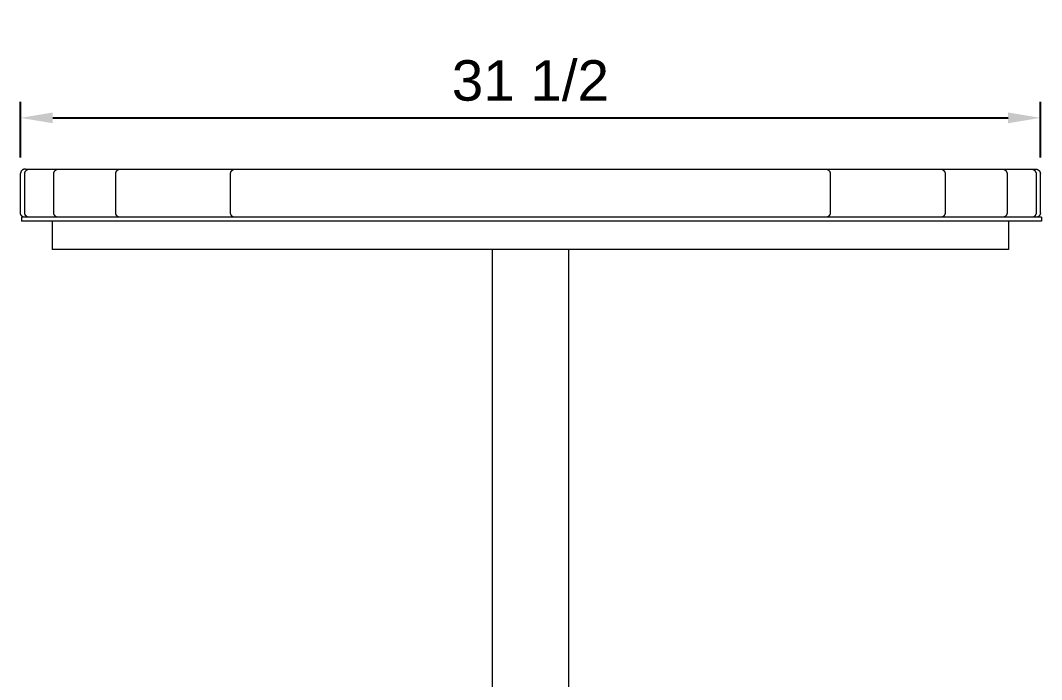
# Model space of a CAD drawing. Header units: inches. Extents: x 2 to 134, y 11 to 101.
# Drawn here: x 5.69 to 37.23, y 81.04 to 101.41 of the extents above; entities that cross this region are included whole.
import ezdxf

# ---------------------------------------------------------------- set-up
doc = ezdxf.new("R2010")
doc.units = ezdxf.units.IN
doc.layers.add('ZANO_R', color=7, linetype='Continuous', lineweight=0)
doc.layers.add('ZANO_W', color=1, linetype='Continuous', lineweight=0)
doc.styles.get("Standard").update_dxf_attribs({"font": 'arial.ttf'})
doc.dimstyles.new('amerykanie', dxfattribs={"dimtxt": 50, "dimasz": 50, "dimexe": 0.5, "dimexo": 0.5, "dimgap": 1, "dimtad": 1, "dimdec": 0, "dimzin": 0, "dimlunit": 5, "dimtxsty": 'Standard', "dimcen": 0.09, "dimclrd": 1, "dimclre": 1, "dimclrt": 1, "dimazin": 0, "dimtfac": 1, "dimtdec": 0, "dimtmove": 0, "dimatfit": 3, "dimfxl": 1, "dimtzin": 0, "dimarcsym": 1})

# ---------------------------------------------------------------- blocks, each defined once
blk = doc.blocks.new('*D359')
at = {"layer": 'ZANO_W', "color": 1, "lineweight": -2}
for p, q in [((5.694, 97.175), (5.694, 98.899)), ((37.19, 97.175), (37.19, 98.899)), ((6.694, 98.399), (36.19, 98.399))]:
    blk.add_line(p, q, dxfattribs=at)
at = {"layer": 'ZANO_W', "color": 1}
for points in [[(6.694, 98.566), (6.694, 98.232), (5.694, 98.399)], [(36.19, 98.232), (36.19, 98.566), (37.19, 98.399)]]:
    blk.add_solid(points, dxfattribs=at)
at = {"layer": 'ZANO_W', "color": 1, "insert": (21.442, 99.546), "char_height": 1.25, "attachment_point": 5}
blk.add_mtext('31 1/2', dxfattribs=at)

msp = doc.modelspace()

# ---------------------------------------------------------------- linework, layer by layer
at = {"layer": 'ZANO_R'}
for p, q in [((5.78496, 96.80512), (5.78019, 96.80297)), ((5.78981, 96.8071), (5.78496, 96.80512)), ((5.79473, 96.80891), (5.78981, 96.8071)), ((5.7997, 96.81055), (5.79473, 96.80891)), ((5.80473, 96.81201), (5.7997, 96.81055)), ((5.80981, 96.8133), (5.80473, 96.81201)), ((5.81493, 96.81441), (5.80981, 96.8133)), ((5.82009, 96.81534), (5.81493, 96.81441)), ((5.82527, 96.81609), (5.82009, 96.81534)), ((5.83048, 96.81666), (5.82527, 96.81609)), ((5.8357, 96.81705), (5.83048, 96.81666)), ((5.84093, 96.81726), (5.8357, 96.81705)), ((5.84617, 96.81728), (5.84093, 96.81726)), ((5.85141, 96.81712), (5.84617, 96.81728)), ((5.85169, 96.81712), (5.90017, 96.81712)), ((5.90017, 96.81712), (5.92526, 96.81712)), ((5.91264, 96.80288), (5.91741, 96.80503)), ((5.91741, 96.80503), (5.92225, 96.80702)), ((5.92225, 96.80702), (5.92717, 96.80883)), ((5.92526, 96.81712), (5.9838, 96.81712)), ((5.92717, 96.80883), (5.93214, 96.81047)), ((5.93214, 96.81047), (5.93716, 96.81194)), ((5.93716, 96.81194), (5.94223, 96.81323)), ((5.94223, 96.81323), (5.94735, 96.81435)), ((5.94735, 96.81435), (5.9525, 96.81529)), ((5.9525, 96.81529), (5.95768, 96.81604)), ((5.95768, 96.81604), (5.96288, 96.81662)), ((5.96288, 96.81662), (5.9681, 96.81702)), ((5.9681, 96.81702), (5.97333, 96.81724)), ((5.97333, 96.81724), (5.97857, 96.81727)), ((5.97857, 96.81727), (5.9838, 96.81712)), ((5.9838, 96.81712), (6.69504, 96.81712)), ((6.69504, 96.81712), (6.88067, 96.81712)), ((6.8095, 96.80288), (6.81428, 96.80503)), ((6.81428, 96.80503), (6.81912, 96.80701)), ((6.81912, 96.80701), (6.82403, 96.80883)), ((6.82403, 96.80883), (6.829, 96.81047)), ((6.829, 96.81047), (6.83403, 96.81194)), ((6.83403, 96.81194), (6.8391, 96.81323)), ((6.8391, 96.81323), (6.84421, 96.81435)), ((6.84421, 96.81435), (6.84936, 96.81529)), ((6.84936, 96.81529), (6.85454, 96.81604)), ((6.85454, 96.81604), (6.85975, 96.81662)), ((6.85975, 96.81662), (6.86497, 96.81702)), ((6.86497, 96.81702), (6.8702, 96.81724)), ((6.8702, 96.81724), (6.87543, 96.81727)), ((6.87543, 96.81727), (6.88067, 96.81712)), ((6.88067, 96.81712), (8.43945, 96.81712)), ((8.43945, 96.81712), (8.79292, 96.81712)), ((8.72176, 96.80288), (8.72653, 96.80503)), ((8.72653, 96.80503), (8.73138, 96.80701)), ((8.73138, 96.80701), (8.73629, 96.80882)), ((8.73629, 96.80882), (8.74126, 96.81046)), ((8.74126, 96.81046), (8.74628, 96.81193)), ((8.74628, 96.81193), (8.75136, 96.81323)), ((8.75136, 96.81323), (8.75647, 96.81434)), ((8.75647, 96.81434), (8.76162, 96.81528)), ((8.76162, 96.81528), (8.7668, 96.81604)), ((8.7668, 96.81604), (8.772, 96.81662)), ((8.772, 96.81662), (8.77722, 96.81702)), ((8.77722, 96.81702), (8.78245, 96.81723)), ((8.78245, 96.81723), (8.78768, 96.81727)), ((8.78768, 96.81727), (8.79292, 96.81712)), ((8.79292, 96.81712), (11.66703, 96.81712)), ((11.66703, 96.81712), (12.33943, 96.81712)), ((12.26831, 96.80285), (12.27308, 96.805)), ((12.27308, 96.805), (12.27792, 96.80699)), ((12.27792, 96.80699), (12.28283, 96.8088)), ((12.28283, 96.8088), (12.2878, 96.81044)), ((12.2878, 96.81044), (12.29282, 96.81191)), ((12.29282, 96.81191), (12.29789, 96.81321)), ((12.29789, 96.81321), (12.303, 96.81433)), ((12.303, 96.81433), (12.30815, 96.81527)), ((12.30815, 96.81527), (12.31332, 96.81603)), ((12.31332, 96.81603), (12.31853, 96.81661)), ((12.31853, 96.81661), (12.32374, 96.81701)), ((12.32374, 96.81701), (12.32897, 96.81723)), ((12.32897, 96.81723), (12.3342, 96.81727)), ((12.3342, 96.81727), (12.33943, 96.81712)), ((12.33943, 96.81712), (21.44193, 96.81712)), ((21.44193, 96.81712), (30.54442, 96.81712)), ((30.54442, 96.81712), (30.54965, 96.81727)), ((30.54442, 96.81712), (31.21683, 96.81712)), ((30.54965, 96.81727), (30.55488, 96.81723)), ((30.55488, 96.81723), (30.56011, 96.81701)), ((30.56011, 96.81701), (30.56533, 96.81661)), ((30.56533, 96.81661), (30.57053, 96.81603)), ((30.57053, 96.81603), (30.57571, 96.81527)), ((30.57571, 96.81527), (30.58085, 96.81433)), ((30.58085, 96.81433), (30.58596, 96.81321)), ((30.58596, 96.81321), (30.59103, 96.81191)), ((30.59103, 96.81191), (30.59606, 96.81044)), ((30.59606, 96.81044), (30.60102, 96.8088)), ((30.60102, 96.8088), (30.60593, 96.80699)), ((30.60593, 96.80699), (30.61077, 96.805)), ((30.61077, 96.805), (30.61554, 96.80285)), ((31.21683, 96.81712), (34.09094, 96.81712)), ((34.09094, 96.81712), (34.09617, 96.81727)), ((34.09094, 96.81712), (34.44441, 96.81712)), ((34.09617, 96.81727), (34.1014, 96.81723)), ((34.1014, 96.81723), (34.10663, 96.81702)), ((34.10663, 96.81702), (34.11185, 96.81662)), ((34.11185, 96.81662), (34.11705, 96.81604)), ((34.11705, 96.81604), (34.12223, 96.81528)), ((34.12223, 96.81528), (34.12738, 96.81434)), ((34.12738, 96.81434), (34.1325, 96.81323)), ((34.1325, 96.81323), (34.13757, 96.81193)), ((34.13757, 96.81193), (34.14259, 96.81046)), ((34.14259, 96.81046), (34.14756, 96.80882)), ((34.14756, 96.80882), (34.15247, 96.80701)), ((34.15247, 96.80701), (34.15732, 96.80503)), ((34.15732, 96.80503), (34.16209, 96.80288)), ((34.44441, 96.81712), (36.00319, 96.81712)), ((36.00319, 96.81712), (36.00842, 96.81727)), ((36.00319, 96.81712), (36.18881, 96.81712)), ((36.00842, 96.81727), (36.01366, 96.81724)), ((36.01366, 96.81724), (36.01889, 96.81702)), ((36.01889, 96.81702), (36.02411, 96.81662)), ((36.02411, 96.81662), (36.02931, 96.81604)), ((36.02931, 96.81604), (36.03449, 96.81529)), ((36.03449, 96.81529), (36.03964, 96.81435)), ((36.03964, 96.81435), (36.04475, 96.81323)), ((36.04475, 96.81323), (36.04983, 96.81194)), ((36.04983, 96.81194), (36.05485, 96.81047)), ((36.05485, 96.81047), (36.05982, 96.80883)), ((36.05982, 96.80883), (36.06473, 96.80701)), ((36.06473, 96.80701), (36.06958, 96.80503)), ((36.06958, 96.80503), (36.07435, 96.80288)), ((36.18881, 96.81712), (36.90005, 96.81712)), ((36.90005, 96.81712), (36.90529, 96.81727)), ((36.90005, 96.81712), (36.95859, 96.81712)), ((36.90529, 96.81727), (36.91052, 96.81724)), ((36.91052, 96.81724), (36.91575, 96.81702)), ((36.91575, 96.81702), (36.92097, 96.81662)), ((36.92097, 96.81662), (36.92617, 96.81604)), ((36.92617, 96.81604), (36.93135, 96.81529)), ((36.93135, 96.81529), (36.9365, 96.81435)), ((36.9365, 96.81435), (36.94162, 96.81323)), ((36.94162, 96.81323), (36.94669, 96.81194)), ((36.94669, 96.81194), (36.95172, 96.81047)), ((36.95172, 96.81047), (36.95669, 96.80883)), ((36.95669, 96.80883), (36.9616, 96.80702)), ((36.95859, 96.81712), (37.03245, 96.81712)), ((36.9616, 96.80702), (36.96644, 96.80503)), ((36.96644, 96.80503), (36.97122, 96.80288)), ((37.03246, 96.81712), (37.03769, 96.81727)), ((37.03769, 96.81727), (37.04292, 96.81724)), ((37.04292, 96.81724), (37.04816, 96.81702)), ((37.04816, 96.81702), (37.05338, 96.81662)), ((37.05338, 96.81662), (37.05858, 96.81604)), ((37.05858, 96.81604), (37.06376, 96.81529)), ((37.06376, 96.81529), (37.06891, 96.81435)), ((37.06891, 96.81435), (37.07402, 96.81323)), ((37.07402, 96.81323), (37.0791, 96.81194)), ((37.0791, 96.81194), (37.08412, 96.81047)), ((37.08412, 96.81047), (37.08909, 96.80883)), ((37.08909, 96.80883), (37.094, 96.80702)), ((37.094, 96.80702), (37.09885, 96.80503)), ((37.09885, 96.80503), (37.10362, 96.80288)), ((5.69429, 96.67987), (5.69393, 96.67464)), ((5.69393, 95.46355), (5.69393, 96.67464)), ((5.69484, 96.68508), (5.69429, 96.67987)), ((5.69557, 96.69026), (5.69484, 96.68508)), ((5.69648, 96.69542), (5.69557, 96.69026)), ((5.69756, 96.70055), (5.69648, 96.69542)), ((5.69883, 96.70563), (5.69756, 96.70055)), ((5.70027, 96.71067), (5.69883, 96.70563)), ((5.70188, 96.71565), (5.70027, 96.71067)), ((5.70367, 96.72057), (5.70188, 96.71565)), ((5.70563, 96.72543), (5.70367, 96.72057)), ((5.70775, 96.73022), (5.70563, 96.72543)), ((5.71004, 96.73493), (5.70775, 96.73022)), ((5.7125, 96.73956), (5.71004, 96.73493)), ((5.71511, 96.7441), (5.7125, 96.73956)), ((5.71788, 96.74854), (5.71511, 96.7441)), ((5.7208, 96.75289), (5.71788, 96.74854)), ((5.72387, 96.75713), (5.7208, 96.75289)), ((5.72709, 96.76127), (5.72387, 96.75713)), ((5.73045, 96.76529), (5.72709, 96.76127)), ((5.73395, 96.76919), (5.73045, 96.76529)), ((5.73758, 96.77296), (5.73395, 96.76919)), ((5.74134, 96.77661), (5.73758, 96.77296)), ((5.74522, 96.78012), (5.74134, 96.77661)), ((5.74922, 96.7835), (5.74522, 96.78012)), ((5.75334, 96.78674), (5.74922, 96.7835)), ((5.75757, 96.78983), (5.75334, 96.78674)), ((5.76191, 96.79277), (5.75757, 96.78983)), ((5.76634, 96.79556), (5.76191, 96.79277)), ((5.77087, 96.79819), (5.76634, 96.79556)), ((5.77549, 96.80066), (5.77087, 96.79819)), ((5.78019, 96.80297), (5.77549, 96.80066)), ((5.82633, 96.67464), (5.82671, 96.67986)), ((5.82633, 95.46355), (5.82633, 96.67464)), ((5.82671, 96.67986), (5.82726, 96.68507)), ((5.82726, 96.68507), (5.828, 96.69025)), ((5.828, 96.69025), (5.82891, 96.69541)), ((5.82891, 96.69541), (5.83001, 96.70053)), ((5.83001, 96.70053), (5.83128, 96.7056)), ((5.83128, 96.7056), (5.83273, 96.71064)), ((5.83273, 96.71064), (5.83435, 96.71561)), ((5.83435, 96.71561), (5.83614, 96.72053)), ((5.83614, 96.72053), (5.8381, 96.72539)), ((5.8381, 96.72539), (5.84023, 96.73017)), ((5.84023, 96.73017), (5.84252, 96.73487)), ((5.84252, 96.73487), (5.84498, 96.7395)), ((5.84498, 96.7395), (5.84759, 96.74403)), ((5.84759, 96.74403), (5.85036, 96.74847)), ((5.85036, 96.74847), (5.85329, 96.75282)), ((5.85329, 96.75282), (5.85636, 96.75706)), ((5.85636, 96.75706), (5.85958, 96.76119)), ((5.85958, 96.76119), (5.86293, 96.7652)), ((5.86293, 96.7652), (5.86643, 96.7691)), ((5.86643, 96.7691), (5.87006, 96.77287)), ((5.87006, 96.77287), (5.87382, 96.77652)), ((5.87382, 96.77652), (5.8777, 96.78003)), ((5.8777, 96.78003), (5.8817, 96.78341)), ((5.8817, 96.78341), (5.88582, 96.78664)), ((5.88582, 96.78664), (5.89004, 96.78973)), ((5.89004, 96.78973), (5.89437, 96.79267)), ((5.89437, 96.79267), (5.8988, 96.79546)), ((5.8988, 96.79546), (5.90333, 96.7981)), ((5.90333, 96.7981), (5.90794, 96.80057)), ((5.90794, 96.80057), (5.91264, 96.80288)), ((6.7232, 96.67464), (6.72358, 96.67986)), ((6.7232, 95.46355), (6.7232, 96.67464)), ((6.72358, 96.67986), (6.72413, 96.68507)), ((6.72413, 96.68507), (6.72487, 96.69025)), ((6.72487, 96.69025), (6.72578, 96.69541)), ((6.72578, 96.69541), (6.72688, 96.70053)), ((6.72688, 96.70053), (6.72815, 96.7056)), ((6.72815, 96.7056), (6.7296, 96.71063)), ((6.7296, 96.71063), (6.73122, 96.71561)), ((6.73122, 96.71561), (6.73301, 96.72053)), ((6.73301, 96.72053), (6.73497, 96.72538)), ((6.73497, 96.72538), (6.7371, 96.73017)), ((6.7371, 96.73017), (6.73939, 96.73487)), ((6.73939, 96.73487), (6.74185, 96.7395)), ((6.74185, 96.7395), (6.74446, 96.74403)), ((6.74446, 96.74403), (6.74723, 96.74847)), ((6.74723, 96.74847), (6.75016, 96.75282)), ((6.75016, 96.75282), (6.75323, 96.75706)), ((6.75323, 96.75706), (6.75644, 96.76119)), ((6.75644, 96.76119), (6.7598, 96.7652)), ((6.7598, 96.7652), (6.7633, 96.7691)), ((6.7633, 96.7691), (6.76693, 96.77287)), ((6.76693, 96.77287), (6.77068, 96.77652)), ((6.77068, 96.77652), (6.77457, 96.78003)), ((6.77457, 96.78003), (6.77857, 96.7834)), ((6.77857, 96.7834), (6.78268, 96.78664)), ((6.78268, 96.78664), (6.78691, 96.78973)), ((6.78691, 96.78973), (6.79124, 96.79267)), ((6.79124, 96.79267), (6.79567, 96.79546)), ((6.79567, 96.79546), (6.80019, 96.79809)), ((6.80019, 96.79809), (6.80481, 96.80057)), ((6.80481, 96.80057), (6.8095, 96.80288)), ((8.63547, 96.67464), (8.63585, 96.67986)), ((8.63547, 95.46355), (8.63547, 96.67464)), ((8.63585, 96.67986), (8.63641, 96.68507)), ((8.63641, 96.68507), (8.63714, 96.69025)), ((8.63714, 96.69025), (8.63806, 96.6954)), ((8.63806, 96.6954), (8.63915, 96.70052)), ((8.63915, 96.70052), (8.64042, 96.7056)), ((8.64042, 96.7056), (8.64187, 96.71063)), ((8.64187, 96.71063), (8.64349, 96.71561)), ((8.64349, 96.71561), (8.64528, 96.72053)), ((8.64528, 96.72053), (8.64724, 96.72538)), ((8.64724, 96.72538), (8.64937, 96.73016)), ((8.64937, 96.73016), (8.65166, 96.73487)), ((8.65166, 96.73487), (8.65412, 96.73949)), ((8.65412, 96.73949), (8.65673, 96.74403)), ((8.65673, 96.74403), (8.6595, 96.74847)), ((8.6595, 96.74847), (8.66242, 96.75281)), ((8.66242, 96.75281), (8.6655, 96.75705)), ((8.6655, 96.75705), (8.66871, 96.76118)), ((8.66871, 96.76118), (8.67207, 96.76519)), ((8.67207, 96.76519), (8.67556, 96.76909)), ((8.67556, 96.76909), (8.67919, 96.77286)), ((8.67919, 96.77286), (8.68295, 96.77651)), ((8.68295, 96.77651), (8.68683, 96.78002)), ((8.68683, 96.78002), (8.69083, 96.7834)), ((8.69083, 96.7834), (8.69495, 96.78663)), ((8.69495, 96.78663), (8.69917, 96.78972)), ((8.69917, 96.78972), (8.7035, 96.79266)), ((8.7035, 96.79266), (8.70793, 96.79545)), ((8.70793, 96.79545), (8.71245, 96.79809)), ((8.71245, 96.79809), (8.71707, 96.80056)), ((8.71707, 96.80056), (8.72176, 96.80288)), ((12.18208, 96.67464), (12.18245, 96.67986)), ((12.18208, 95.46355), (12.18208, 96.67464)), ((12.18245, 96.67986), (12.18301, 96.68506)), ((12.18301, 96.68506), (12.18374, 96.69024)), ((12.18374, 96.69024), (12.18466, 96.6954)), ((12.18466, 96.6954), (12.18575, 96.70051)), ((12.18575, 96.70051), (12.18702, 96.70559)), ((12.18702, 96.70559), (12.18847, 96.71062)), ((12.18847, 96.71062), (12.19008, 96.71559)), ((12.19008, 96.71559), (12.19187, 96.72051)), ((12.19187, 96.72051), (12.19383, 96.72536)), ((12.19383, 96.72536), (12.19596, 96.73014)), ((12.19596, 96.73014), (12.19825, 96.73485)), ((12.19825, 96.73485), (12.20071, 96.73947)), ((12.20071, 96.73947), (12.20332, 96.744)), ((12.20332, 96.744), (12.20609, 96.74844)), ((12.20609, 96.74844), (12.20901, 96.75279)), ((12.20901, 96.75279), (12.21208, 96.75702)), ((12.21208, 96.75702), (12.21529, 96.76115)), ((12.21529, 96.76115), (12.21865, 96.76517)), ((12.21865, 96.76517), (12.22214, 96.76906)), ((12.22214, 96.76906), (12.22577, 96.77284)), ((12.22577, 96.77284), (12.22952, 96.77648)), ((12.22952, 96.77648), (12.2334, 96.77999)), ((12.2334, 96.77999), (12.2374, 96.78337)), ((12.2374, 96.78337), (12.24151, 96.7866)), ((12.24151, 96.7866), (12.24573, 96.78969)), ((12.24573, 96.78969), (12.25006, 96.79264)), ((12.25006, 96.79264), (12.25449, 96.79542)), ((12.25449, 96.79542), (12.25901, 96.79806)), ((12.25901, 96.79806), (12.26362, 96.80054)), ((12.26362, 96.80054), (12.26831, 96.80285)), ((30.61554, 96.80285), (30.62024, 96.80054)), ((30.62024, 96.80054), (30.62485, 96.79806)), ((30.62485, 96.79806), (30.62937, 96.79542)), ((30.62937, 96.79542), (30.63379, 96.79264)), ((30.63379, 96.79264), (30.63812, 96.78969)), ((30.63812, 96.78969), (30.64234, 96.7866)), ((30.64234, 96.7866), (30.64646, 96.78337)), ((30.64646, 96.78337), (30.65045, 96.77999)), ((30.65045, 96.77999), (30.65433, 96.77648)), ((30.65433, 96.77648), (30.65809, 96.77284)), ((30.65809, 96.77284), (30.66171, 96.76906)), ((30.66171, 96.76906), (30.66521, 96.76517)), ((30.66521, 96.76517), (30.66856, 96.76115)), ((30.66856, 96.76115), (30.67178, 96.75702)), ((30.67178, 96.75702), (30.67485, 96.75279)), ((30.67485, 96.75279), (30.67777, 96.74844)), ((30.67777, 96.74844), (30.68053, 96.744)), ((30.68053, 96.744), (30.68315, 96.73947)), ((30.68315, 96.73947), (30.6856, 96.73485)), ((30.6856, 96.73485), (30.68789, 96.73014)), ((30.68789, 96.73014), (30.69002, 96.72536)), ((30.69002, 96.72536), (30.69198, 96.72051)), ((30.69198, 96.72051), (30.69377, 96.71559)), ((30.69377, 96.71559), (30.69539, 96.71062)), ((30.69539, 96.71062), (30.69683, 96.70559)), ((30.69683, 96.70559), (30.6981, 96.70051)), ((30.6981, 96.70051), (30.6992, 96.6954)), ((30.6992, 96.6954), (30.70011, 96.69024)), ((30.70011, 96.69024), (30.70085, 96.68506)), ((30.70085, 96.68506), (30.7014, 96.67986)), ((30.7014, 96.67986), (30.70178, 96.67464)), ((30.70178, 96.67464), (30.70178, 95.46355)), ((34.16209, 96.80288), (34.16679, 96.80056)), ((34.16679, 96.80056), (34.1714, 96.79809)), ((34.1714, 96.79809), (34.17592, 96.79545)), ((34.17592, 96.79545), (34.18035, 96.79266)), ((34.18035, 96.79266), (34.18468, 96.78972)), ((34.18468, 96.78972), (34.18891, 96.78663)), ((34.18891, 96.78663), (34.19302, 96.7834)), ((34.19302, 96.7834), (34.19702, 96.78002)), ((34.19702, 96.78002), (34.2009, 96.77651)), ((34.2009, 96.77651), (34.20466, 96.77286)), ((34.20466, 96.77286), (34.20829, 96.76909)), ((34.20829, 96.76909), (34.21178, 96.76519)), ((34.21178, 96.76519), (34.21514, 96.76118)), ((34.21514, 96.76118), (34.21836, 96.75705)), ((34.21836, 96.75705), (34.22143, 96.75281)), ((34.22143, 96.75281), (34.22435, 96.74847)), ((34.22435, 96.74847), (34.22712, 96.74403)), ((34.22712, 96.74403), (34.22974, 96.73949)), ((34.22974, 96.73949), (34.23219, 96.73487)), ((34.23219, 96.73487), (34.23448, 96.73016)), ((34.23448, 96.73016), (34.23661, 96.72538)), ((34.23661, 96.72538), (34.23857, 96.72053)), ((34.23857, 96.72053), (34.24037, 96.71561)), ((34.24037, 96.71561), (34.24199, 96.71063)), ((34.24199, 96.71063), (34.24343, 96.7056)), ((34.24343, 96.7056), (34.2447, 96.70052)), ((34.2447, 96.70052), (34.2458, 96.6954)), ((34.2458, 96.6954), (34.24671, 96.69025)), ((34.24671, 96.69025), (34.24745, 96.68507)), ((34.24745, 96.68507), (34.248, 96.67986)), ((34.248, 96.67986), (34.24838, 96.67464)), ((34.24838, 96.67464), (34.24838, 95.46355)), ((36.07435, 96.80288), (36.07905, 96.80057)), ((36.07905, 96.80057), (36.08366, 96.79809)), ((36.08366, 96.79809), (36.08818, 96.79546)), ((36.08818, 96.79546), (36.09261, 96.79267)), ((36.09261, 96.79267), (36.09694, 96.78973)), ((36.09694, 96.78973), (36.10117, 96.78664)), ((36.10117, 96.78664), (36.10529, 96.7834)), ((36.10529, 96.7834), (36.10929, 96.78003)), ((36.10929, 96.78003), (36.11317, 96.77652)), ((36.11317, 96.77652), (36.11693, 96.77287)), ((36.11693, 96.77287), (36.12056, 96.7691)), ((36.12056, 96.7691), (36.12405, 96.7652)), ((36.12405, 96.7652), (36.12741, 96.76119)), ((36.12741, 96.76119), (36.13063, 96.75706)), ((36.13063, 96.75706), (36.1337, 96.75282)), ((36.1337, 96.75282), (36.13662, 96.74847)), ((36.13662, 96.74847), (36.13939, 96.74403)), ((36.13939, 96.74403), (36.14201, 96.7395)), ((36.14201, 96.7395), (36.14446, 96.73487)), ((36.14446, 96.73487), (36.14675, 96.73017)), ((36.14675, 96.73017), (36.14888, 96.72538)), ((36.14888, 96.72538), (36.15085, 96.72053)), ((36.15085, 96.72053), (36.15264, 96.71561)), ((36.15264, 96.71561), (36.15426, 96.71063)), ((36.15426, 96.71063), (36.1557, 96.7056)), ((36.1557, 96.7056), (36.15698, 96.70053)), ((36.15698, 96.70053), (36.15807, 96.69541)), ((36.15807, 96.69541), (36.15899, 96.69025)), ((36.15899, 96.69025), (36.15972, 96.68507)), ((36.15972, 96.68507), (36.16028, 96.67986)), ((36.16028, 96.67986), (36.16065, 96.67464)), ((36.16065, 96.67464), (36.16065, 95.46355)), ((36.97122, 96.80288), (36.97591, 96.80057)), ((36.97591, 96.80057), (36.98053, 96.7981)), ((36.98053, 96.7981), (36.98505, 96.79546)), ((36.98505, 96.79546), (36.98948, 96.79267)), ((36.98948, 96.79267), (36.99381, 96.78973)), ((36.99381, 96.78973), (36.99804, 96.78664)), ((36.99804, 96.78664), (37.00215, 96.78341)), ((37.00215, 96.78341), (37.00616, 96.78003)), ((37.00616, 96.78003), (37.01004, 96.77652)), ((37.01004, 96.77652), (37.01379, 96.77287)), ((37.01379, 96.77287), (37.01742, 96.7691)), ((37.01742, 96.7691), (37.02092, 96.7652)), ((37.02092, 96.7652), (37.02428, 96.76119)), ((37.02428, 96.76119), (37.02749, 96.75706)), ((37.02749, 96.75706), (37.03057, 96.75282)), ((37.03057, 96.75282), (37.03349, 96.74847)), ((37.03349, 96.74847), (37.03626, 96.74403)), ((37.03626, 96.74403), (37.03887, 96.7395)), ((37.03887, 96.7395), (37.04133, 96.73487)), ((37.04133, 96.73487), (37.04362, 96.73017)), ((37.04362, 96.73017), (37.04575, 96.72539)), ((37.04575, 96.72539), (37.04771, 96.72053)), ((37.04771, 96.72053), (37.04951, 96.71561)), ((37.04951, 96.71561), (37.05113, 96.71064)), ((37.05113, 96.71064), (37.05257, 96.7056)), ((37.05257, 96.7056), (37.05384, 96.70053)), ((37.05384, 96.70053), (37.05494, 96.69541)), ((37.05494, 96.69541), (37.05585, 96.69025)), ((37.05585, 96.69025), (37.05659, 96.68507)), ((37.05659, 96.68507), (37.05715, 96.67986)), ((37.05715, 96.67986), (37.05752, 96.67464)), ((37.05752, 96.67464), (37.05752, 95.46355)), ((37.10362, 96.80288), (37.10832, 96.80057)), ((37.10832, 96.80057), (37.11293, 96.7981)), ((37.11293, 96.7981), (37.11745, 96.79546)), ((37.11745, 96.79546), (37.12189, 96.79267)), ((37.12189, 96.79267), (37.12622, 96.78973)), ((37.12622, 96.78973), (37.13044, 96.78664)), ((37.13044, 96.78664), (37.13456, 96.78341)), ((37.13456, 96.78341), (37.13856, 96.78003)), ((37.13856, 96.78003), (37.14244, 96.77652)), ((37.14244, 96.77652), (37.1462, 96.77287)), ((37.1462, 96.77287), (37.14983, 96.7691)), ((37.14983, 96.7691), (37.15332, 96.7652)), ((37.15332, 96.7652), (37.15668, 96.76119)), ((37.15668, 96.76119), (37.1599, 96.75706)), ((37.1599, 96.75706), (37.16297, 96.75282)), ((37.16297, 96.75282), (37.16589, 96.74847)), ((37.16589, 96.74847), (37.16866, 96.74403)), ((37.16866, 96.74403), (37.17128, 96.7395)), ((37.17128, 96.7395), (37.17373, 96.73487)), ((37.17373, 96.73487), (37.17603, 96.73017)), ((37.17603, 96.73017), (37.17816, 96.72539)), ((37.17816, 96.72539), (37.18012, 96.72053)), ((37.18012, 96.72053), (37.18191, 96.71561)), ((37.18191, 96.71561), (37.18353, 96.71064)), ((37.18353, 96.71064), (37.18498, 96.7056)), ((37.18498, 96.7056), (37.18625, 96.70053)), ((37.18625, 96.70053), (37.18734, 96.69541)), ((37.18734, 96.69541), (37.18826, 96.69025)), ((37.18826, 96.69025), (37.189, 96.68507)), ((37.189, 96.68507), (37.18955, 96.67986)), ((37.18955, 96.67986), (37.18993, 96.67464)), ((37.18993, 95.46355), (37.18993, 96.67464)), ((5.69419, 95.4585), (5.69393, 95.46355)), ((5.69463, 95.45347), (5.69419, 95.4585)), ((5.69524, 95.44846), (5.69463, 95.45347)), ((5.69603, 95.44347), (5.69524, 95.44846)), ((5.69699, 95.43851), (5.69603, 95.44347)), ((5.69812, 95.43359), (5.69699, 95.43851)), ((5.69942, 95.42871), (5.69812, 95.43359)), ((5.70089, 95.42388), (5.69942, 95.42871)), ((5.70253, 95.41911), (5.70089, 95.42388)), ((5.70433, 95.41439), (5.70253, 95.41911)), ((5.70629, 95.40974), (5.70433, 95.41439)), ((5.70842, 95.40515), (5.70629, 95.40974)), ((5.7107, 95.40065), (5.70842, 95.40515)), ((5.71314, 95.39623), (5.7107, 95.40065)), ((5.71573, 95.39189), (5.71314, 95.39623)), ((5.71846, 95.38765), (5.71573, 95.39189)), ((5.72135, 95.3835), (5.71846, 95.38765)), ((5.72437, 95.37946), (5.72135, 95.3835)), ((5.72754, 95.37553), (5.72437, 95.37946)), ((5.73084, 95.3717), (5.72754, 95.37553)), ((5.73046, 95.32657), (5.73046, 95.20846)), ((21.47846, 95.32657), (5.7307, 95.32657)), ((5.73427, 95.368), (5.73084, 95.3717)), ((5.73782, 95.36441), (5.73427, 95.368)), ((5.7415, 95.36095), (5.73782, 95.36441)), ((5.7453, 95.35762), (5.7415, 95.36095)), ((5.74921, 95.35443), (5.7453, 95.35762)), ((5.75323, 95.35137), (5.74921, 95.35443)), ((5.75735, 95.34845), (5.75323, 95.35137)), ((5.76157, 95.34568), (5.75735, 95.34845)), ((5.76589, 95.34306), (5.76157, 95.34568)), ((5.77029, 95.34058), (5.76589, 95.34306)), ((5.77478, 95.33827), (5.77029, 95.34058)), ((5.77934, 95.33611), (5.77478, 95.33827)), ((5.78398, 95.3341), (5.77934, 95.33611)), ((5.78868, 95.33227), (5.78398, 95.3341)), ((5.79344, 95.33059), (5.78868, 95.33227)), ((5.79826, 95.32908), (5.79344, 95.33059)), ((5.80313, 95.32774), (5.79826, 95.32908)), ((5.80804, 95.32657), (5.80313, 95.32774)), ((5.82659, 95.4585), (5.82633, 95.46355)), ((5.82703, 95.45347), (5.82659, 95.4585)), ((5.82765, 95.44846), (5.82703, 95.45347)), ((5.82843, 95.44347), (5.82765, 95.44846)), ((5.82939, 95.43851), (5.82843, 95.44347)), ((5.83052, 95.43359), (5.82939, 95.43851)), ((5.83182, 95.42871), (5.83052, 95.43359)), ((5.83329, 95.42388), (5.83182, 95.42871)), ((5.83493, 95.41911), (5.83329, 95.42388)), ((5.83673, 95.41439), (5.83493, 95.41911)), ((5.8387, 95.40974), (5.83673, 95.41439)), ((5.84082, 95.40515), (5.8387, 95.40974)), ((5.8431, 95.40065), (5.84082, 95.40515)), ((5.84554, 95.39623), (5.8431, 95.40065)), ((5.84813, 95.39189), (5.84554, 95.39623)), ((5.85087, 95.38765), (5.84813, 95.39189)), ((5.85375, 95.3835), (5.85087, 95.38765)), ((5.85678, 95.37946), (5.85375, 95.3835)), ((5.85994, 95.37553), (5.85678, 95.37946)), ((5.86324, 95.3717), (5.85994, 95.37553)), ((5.86667, 95.368), (5.86324, 95.3717)), ((5.87023, 95.36441), (5.86667, 95.368)), ((5.87391, 95.36095), (5.87023, 95.36441)), ((5.8777, 95.35762), (5.87391, 95.36095)), ((5.88161, 95.35443), (5.8777, 95.35762)), ((5.88563, 95.35137), (5.88161, 95.35443)), ((5.88975, 95.34845), (5.88563, 95.35137)), ((5.89397, 95.34568), (5.88975, 95.34845)), ((5.89829, 95.34306), (5.89397, 95.34568)), ((5.90269, 95.34058), (5.89829, 95.34306)), ((5.90718, 95.33827), (5.90269, 95.34058)), ((5.91174, 95.33611), (5.90718, 95.33827)), ((5.91638, 95.3341), (5.91174, 95.33611)), ((5.92108, 95.33227), (5.91638, 95.3341)), ((5.92585, 95.33059), (5.92108, 95.33227)), ((5.93067, 95.32908), (5.92585, 95.33059)), ((5.93553, 95.32774), (5.93067, 95.32908)), ((5.94045, 95.32657), (5.93553, 95.32774)), ((6.72346, 95.45854), (6.7232, 95.46355)), ((6.72389, 95.45354), (6.72346, 95.45854)), ((6.72449, 95.44856), (6.72389, 95.45354)), ((6.72527, 95.44361), (6.72449, 95.44856)), ((6.72621, 95.43869), (6.72527, 95.44361)), ((6.72733, 95.4338), (6.72621, 95.43869)), ((6.72861, 95.42895), (6.72733, 95.4338)), ((6.73006, 95.42415), (6.72861, 95.42895)), ((6.73168, 95.4194), (6.73006, 95.42415)), ((6.73345, 95.41471), (6.73168, 95.4194)), ((6.73539, 95.41009), (6.73345, 95.41471)), ((6.73749, 95.40553), (6.73539, 95.41009)), ((6.73974, 95.40105), (6.73749, 95.40553)), ((6.74215, 95.39665), (6.73974, 95.40105)), ((6.7447, 95.39234), (6.74215, 95.39665)), ((6.74741, 95.38812), (6.7447, 95.39234)), ((6.75025, 95.38399), (6.74741, 95.38812)), ((6.75324, 95.37996), (6.75025, 95.38399)), ((6.75637, 95.37604), (6.75324, 95.37996)), ((6.75963, 95.37223), (6.75637, 95.37604)), ((6.76302, 95.36853), (6.75963, 95.37223)), ((6.76653, 95.36496), (6.76302, 95.36853)), ((6.77017, 95.3615), (6.76653, 95.36496)), ((6.77392, 95.35818), (6.77017, 95.3615)), ((6.77778, 95.35498), (6.77392, 95.35818)), ((6.78176, 95.35192), (6.77778, 95.35498)), ((6.78583, 95.349), (6.78176, 95.35192)), ((6.79001, 95.34622), (6.78583, 95.349)), ((6.79427, 95.34359), (6.79001, 95.34622)), ((6.79863, 95.34111), (6.79427, 95.34359)), ((6.80307, 95.33878), (6.79863, 95.34111)), ((6.80759, 95.3366), (6.80307, 95.33878)), ((6.81218, 95.33458), (6.80759, 95.3366)), ((6.81683, 95.33272), (6.81218, 95.33458)), ((6.82155, 95.33102), (6.81683, 95.33272)), ((6.82633, 95.32949), (6.82155, 95.33102)), ((6.83115, 95.32812), (6.82633, 95.32949)), ((6.83602, 95.32691), (6.83115, 95.32812)), ((8.63574, 95.4585), (8.63547, 95.46355)), ((8.63618, 95.45347), (8.63574, 95.4585)), ((8.63679, 95.44846), (8.63618, 95.45347)), ((8.63758, 95.44347), (8.63679, 95.44846)), ((8.63854, 95.43851), (8.63758, 95.44347)), ((8.63967, 95.43359), (8.63854, 95.43851)), ((8.64097, 95.42871), (8.63967, 95.43359)), ((8.64244, 95.42388), (8.64097, 95.42871)), ((8.64407, 95.41911), (8.64244, 95.42388)), ((8.64588, 95.41439), (8.64407, 95.41911)), ((8.64784, 95.40974), (8.64588, 95.41439)), ((8.64996, 95.40515), (8.64784, 95.40974)), ((8.65225, 95.40065), (8.64996, 95.40515)), ((8.65468, 95.39623), (8.65225, 95.40065)), ((8.65727, 95.39189), (8.65468, 95.39623)), ((8.66001, 95.38765), (8.65727, 95.39189)), ((8.6629, 95.3835), (8.66001, 95.38765)), ((8.66592, 95.37946), (8.6629, 95.3835)), ((8.66909, 95.37553), (8.66592, 95.37946)), ((8.67238, 95.3717), (8.66909, 95.37553)), ((8.67581, 95.368), (8.67238, 95.3717)), ((8.67937, 95.36441), (8.67581, 95.368)), ((8.68305, 95.36095), (8.67937, 95.36441)), ((8.68685, 95.35762), (8.68305, 95.36095)), ((8.69076, 95.35443), (8.68685, 95.35762)), ((8.69478, 95.35137), (8.69076, 95.35443)), ((8.6989, 95.34845), (8.69478, 95.35137)), ((8.70312, 95.34568), (8.6989, 95.34845)), ((8.70743, 95.34306), (8.70312, 95.34568)), ((8.71184, 95.34058), (8.70743, 95.34306)), ((8.71632, 95.33827), (8.71184, 95.34058)), ((8.72089, 95.33611), (8.71632, 95.33827)), ((8.72552, 95.3341), (8.72089, 95.33611)), ((8.73023, 95.33227), (8.72552, 95.3341)), ((8.73499, 95.33059), (8.73023, 95.33227)), ((8.73981, 95.32908), (8.73499, 95.33059)), ((8.74468, 95.32774), (8.73981, 95.32908)), ((8.74959, 95.32657), (8.74468, 95.32774)), ((12.18234, 95.4585), (12.18208, 95.46355)), ((12.18278, 95.45347), (12.18234, 95.4585)), ((12.18339, 95.44846), (12.18278, 95.45347)), ((12.18418, 95.44347), (12.18339, 95.44846)), ((12.18514, 95.43851), (12.18418, 95.44347)), ((12.18627, 95.43359), (12.18514, 95.43851)), ((12.18757, 95.42871), (12.18627, 95.43359)), ((12.18904, 95.42388), (12.18757, 95.42871)), ((12.19068, 95.41911), (12.18904, 95.42388)), ((12.19248, 95.41439), (12.19068, 95.41911)), ((12.19444, 95.40974), (12.19248, 95.41439)), ((12.19657, 95.40515), (12.19444, 95.40974)), ((12.19885, 95.40065), (12.19657, 95.40515)), ((12.20129, 95.39623), (12.19885, 95.40065)), ((12.20388, 95.39189), (12.20129, 95.39623)), ((12.20661, 95.38765), (12.20388, 95.39189)), ((12.2095, 95.3835), (12.20661, 95.38765)), ((12.21252, 95.37946), (12.2095, 95.3835)), ((12.21569, 95.37553), (12.21252, 95.37946)), ((12.21899, 95.3717), (12.21569, 95.37553)), ((12.22242, 95.368), (12.21899, 95.3717)), ((12.22597, 95.36441), (12.22242, 95.368)), ((12.22965, 95.36095), (12.22597, 95.36441)), ((12.23345, 95.35762), (12.22965, 95.36095)), ((12.23736, 95.35443), (12.23345, 95.35762)), ((12.24138, 95.35137), (12.23736, 95.35443)), ((12.2455, 95.34845), (12.24138, 95.35137)), ((12.24972, 95.34568), (12.2455, 95.34845)), ((12.25403, 95.34306), (12.24972, 95.34568)), ((12.25844, 95.34058), (12.25403, 95.34306)), ((12.26292, 95.33827), (12.25844, 95.34058)), ((12.26749, 95.33611), (12.26292, 95.33827)), ((12.27212, 95.3341), (12.26749, 95.33611)), ((12.27683, 95.33227), (12.27212, 95.3341)), ((12.28159, 95.33059), (12.27683, 95.33227)), ((12.28641, 95.32908), (12.28159, 95.33059)), ((12.29128, 95.32774), (12.28641, 95.32908)), ((12.29619, 95.32657), (12.29128, 95.32774)), ((37.22622, 95.32657), (21.47846, 95.32657)), ((30.59257, 95.32774), (30.58766, 95.32657)), ((30.59744, 95.32908), (30.59257, 95.32774)), ((30.60226, 95.33059), (30.59744, 95.32908)), ((30.60703, 95.33227), (30.60226, 95.33059)), ((30.61173, 95.3341), (30.60703, 95.33227)), ((30.61636, 95.33611), (30.61173, 95.3341)), ((30.62093, 95.33827), (30.61636, 95.33611)), ((30.62542, 95.34058), (30.62093, 95.33827)), ((30.62982, 95.34306), (30.62542, 95.34058)), ((30.63413, 95.34568), (30.62982, 95.34306)), ((30.63835, 95.34845), (30.63413, 95.34568)), ((30.64248, 95.35137), (30.63835, 95.34845)), ((30.6465, 95.35443), (30.64248, 95.35137)), ((30.65041, 95.35762), (30.6465, 95.35443)), ((30.6542, 95.36095), (30.65041, 95.35762)), ((30.65788, 95.36441), (30.6542, 95.36095)), ((30.66144, 95.368), (30.65788, 95.36441)), ((30.66487, 95.3717), (30.66144, 95.368)), ((30.66817, 95.37553), (30.66487, 95.3717)), ((30.67133, 95.37946), (30.66817, 95.37553)), ((30.67436, 95.3835), (30.67133, 95.37946)), ((30.67724, 95.38765), (30.67436, 95.3835)), ((30.67998, 95.39189), (30.67724, 95.38765)), ((30.68257, 95.39623), (30.67998, 95.39189)), ((30.685, 95.40065), (30.68257, 95.39623)), ((30.68729, 95.40515), (30.685, 95.40065)), ((30.68941, 95.40974), (30.68729, 95.40515)), ((30.69138, 95.41439), (30.68941, 95.40974)), ((30.69318, 95.41911), (30.69138, 95.41439)), ((30.69481, 95.42388), (30.69318, 95.41911)), ((30.69628, 95.42871), (30.69481, 95.42388)), ((30.69758, 95.43359), (30.69628, 95.42871)), ((30.69872, 95.43851), (30.69758, 95.43359)), ((30.69967, 95.44347), (30.69872, 95.43851)), ((30.70046, 95.44846), (30.69967, 95.44347)), ((30.70107, 95.45347), (30.70046, 95.44846)), ((30.70151, 95.4585), (30.70107, 95.45347)), ((30.70178, 95.46355), (30.70151, 95.4585)), ((34.13918, 95.32774), (34.13426, 95.32657)), ((34.14404, 95.32908), (34.13918, 95.32774)), ((34.14886, 95.33059), (34.14404, 95.32908)), ((34.15363, 95.33227), (34.14886, 95.33059)), ((34.15833, 95.3341), (34.15363, 95.33227)), ((34.16297, 95.33611), (34.15833, 95.3341)), ((34.16753, 95.33827), (34.16297, 95.33611)), ((34.17202, 95.34058), (34.16753, 95.33827)), ((34.17642, 95.34306), (34.17202, 95.34058)), ((34.18074, 95.34568), (34.17642, 95.34306)), ((34.18496, 95.34845), (34.18074, 95.34568)), ((34.18908, 95.35137), (34.18496, 95.34845)), ((34.1931, 95.35443), (34.18908, 95.35137)), ((34.19701, 95.35762), (34.1931, 95.35443)), ((34.2008, 95.36095), (34.19701, 95.35762)), ((34.20448, 95.36441), (34.2008, 95.36095)), ((34.20804, 95.368), (34.20448, 95.36441)), ((34.21147, 95.3717), (34.20804, 95.368)), ((34.21477, 95.37553), (34.21147, 95.3717)), ((34.21793, 95.37946), (34.21477, 95.37553)), ((34.22096, 95.3835), (34.21793, 95.37946)), ((34.22384, 95.38765), (34.22096, 95.3835)), ((34.22658, 95.39189), (34.22384, 95.38765)), ((34.22917, 95.39623), (34.22658, 95.39189)), ((34.23161, 95.40065), (34.22917, 95.39623)), ((34.23389, 95.40515), (34.23161, 95.40065)), ((34.23601, 95.40974), (34.23389, 95.40515)), ((34.23798, 95.41439), (34.23601, 95.40974)), ((34.23978, 95.41911), (34.23798, 95.41439)), ((34.24142, 95.42388), (34.23978, 95.41911)), ((34.24288, 95.42871), (34.24142, 95.42388)), ((34.24419, 95.43359), (34.24288, 95.42871)), ((34.24532, 95.43851), (34.24419, 95.43359)), ((34.24628, 95.44347), (34.24532, 95.43851)), ((34.24706, 95.44846), (34.24628, 95.44347)), ((34.24768, 95.45347), (34.24706, 95.44846)), ((34.24812, 95.4585), (34.24768, 95.45347)), ((34.24838, 95.46355), (34.24812, 95.4585)), ((36.0527, 95.32812), (36.04784, 95.32691)), ((36.05753, 95.32949), (36.0527, 95.32812)), ((36.0623, 95.33102), (36.05753, 95.32949)), ((36.06702, 95.33272), (36.0623, 95.33102)), ((36.07168, 95.33458), (36.06702, 95.33272)), ((36.07627, 95.3366), (36.07168, 95.33458)), ((36.08078, 95.33878), (36.07627, 95.3366)), ((36.08522, 95.34111), (36.08078, 95.33878)), ((36.08958, 95.34359), (36.08522, 95.34111)), ((36.09385, 95.34622), (36.08958, 95.34359)), ((36.09802, 95.349), (36.09385, 95.34622)), ((36.1021, 95.35192), (36.09802, 95.349)), ((36.10607, 95.35498), (36.1021, 95.35192)), ((36.10994, 95.35818), (36.10607, 95.35498)), ((36.11369, 95.3615), (36.10994, 95.35818)), ((36.11732, 95.36496), (36.11369, 95.3615)), ((36.12084, 95.36853), (36.11732, 95.36496)), ((36.12423, 95.37223), (36.12084, 95.36853)), ((36.12749, 95.37604), (36.12423, 95.37223)), ((36.13061, 95.37996), (36.12749, 95.37604)), ((36.1336, 95.38399), (36.13061, 95.37996)), ((36.13645, 95.38812), (36.1336, 95.38399)), ((36.13915, 95.39234), (36.13645, 95.38812)), ((36.14171, 95.39665), (36.13915, 95.39234)), ((36.14411, 95.40105), (36.14171, 95.39665)), ((36.14636, 95.40553), (36.14411, 95.40105)), ((36.14846, 95.41009), (36.14636, 95.40553)), ((36.1504, 95.41471), (36.14846, 95.41009)), ((36.15218, 95.4194), (36.1504, 95.41471)), ((36.15379, 95.42415), (36.15218, 95.4194)), ((36.15524, 95.42895), (36.15379, 95.42415)), ((36.15652, 95.4338), (36.15524, 95.42895)), ((36.15764, 95.43869), (36.15652, 95.4338)), ((36.15858, 95.44361), (36.15764, 95.43869)), ((36.15936, 95.44856), (36.15858, 95.44361)), ((36.15996, 95.45354), (36.15936, 95.44856)), ((36.16039, 95.45854), (36.15996, 95.45354)), ((36.16065, 95.46355), (36.16039, 95.45854)), ((36.94832, 95.32774), (36.94341, 95.32657)), ((36.95319, 95.32908), (36.94832, 95.32774)), ((36.95801, 95.33059), (36.95319, 95.32908)), ((36.96277, 95.33227), (36.95801, 95.33059)), ((36.96747, 95.3341), (36.96277, 95.33227)), ((36.97211, 95.33611), (36.96747, 95.3341)), ((36.97667, 95.33827), (36.97211, 95.33611)), ((36.98116, 95.34058), (36.97667, 95.33827)), ((36.98556, 95.34306), (36.98116, 95.34058)), ((36.98988, 95.34568), (36.98556, 95.34306)), ((36.9941, 95.34845), (36.98988, 95.34568)), ((36.99822, 95.35137), (36.9941, 95.34845)), ((37.00224, 95.35443), (36.99822, 95.35137)), ((37.00615, 95.35762), (37.00224, 95.35443)), ((37.00995, 95.36095), (37.00615, 95.35762)), ((37.01363, 95.36441), (37.00995, 95.36095)), ((37.01718, 95.368), (37.01363, 95.36441)), ((37.02061, 95.3717), (37.01718, 95.368)), ((37.02391, 95.37553), (37.02061, 95.3717)), ((37.02708, 95.37946), (37.02391, 95.37553)), ((37.0301, 95.3835), (37.02708, 95.37946)), ((37.03299, 95.38765), (37.0301, 95.3835)), ((37.03572, 95.39189), (37.03299, 95.38765)), ((37.03831, 95.39623), (37.03572, 95.39189)), ((37.04075, 95.40065), (37.03831, 95.39623)), ((37.04303, 95.40515), (37.04075, 95.40065)), ((37.04516, 95.40974), (37.04303, 95.40515)), ((37.04712, 95.41439), (37.04516, 95.40974)), ((37.04892, 95.41911), (37.04712, 95.41439)), ((37.05056, 95.42388), (37.04892, 95.41911)), ((37.05203, 95.42871), (37.05056, 95.42388)), ((37.05333, 95.43359), (37.05203, 95.42871)), ((37.05446, 95.43851), (37.05333, 95.43359)), ((37.05542, 95.44347), (37.05446, 95.43851)), ((37.05621, 95.44846), (37.05542, 95.44347)), ((37.05682, 95.45347), (37.05621, 95.44846)), ((37.05726, 95.4585), (37.05682, 95.45347)), ((37.05752, 95.46355), (37.05726, 95.4585)), ((37.08072, 95.32774), (37.07581, 95.32657)), ((37.08559, 95.32908), (37.08072, 95.32774)), ((37.09041, 95.33059), (37.08559, 95.32908)), ((37.09517, 95.33227), (37.09041, 95.33059)), ((37.09988, 95.3341), (37.09517, 95.33227)), ((37.10451, 95.33611), (37.09988, 95.3341)), ((37.10908, 95.33827), (37.10451, 95.33611)), ((37.11356, 95.34058), (37.10908, 95.33827)), ((37.11797, 95.34306), (37.11356, 95.34058)), ((37.12228, 95.34568), (37.11797, 95.34306)), ((37.1265, 95.34845), (37.12228, 95.34568)), ((37.13063, 95.35137), (37.1265, 95.34845)), ((37.13464, 95.35443), (37.13063, 95.35137)), ((37.13855, 95.35762), (37.13464, 95.35443)), ((37.14235, 95.36095), (37.13855, 95.35762)), ((37.14603, 95.36441), (37.14235, 95.36095)), ((37.14959, 95.368), (37.14603, 95.36441)), ((37.15302, 95.3717), (37.14959, 95.368)), ((37.15632, 95.37553), (37.15302, 95.3717)), ((37.15948, 95.37946), (37.15632, 95.37553)), ((37.16251, 95.3835), (37.15948, 95.37946)), ((37.16539, 95.38765), (37.16251, 95.3835)), ((37.16813, 95.39189), (37.16539, 95.38765)), ((37.17072, 95.39623), (37.16813, 95.39189)), ((37.17315, 95.40065), (37.17072, 95.39623)), ((37.17544, 95.40515), (37.17315, 95.40065)), ((37.17756, 95.40974), (37.17544, 95.40515)), ((37.17952, 95.41439), (37.17756, 95.40974)), ((37.18133, 95.41911), (37.17952, 95.41439)), ((37.18296, 95.42388), (37.18133, 95.41911)), ((37.18443, 95.42871), (37.18296, 95.42388)), ((37.18573, 95.43359), (37.18443, 95.42871)), ((37.18686, 95.43851), (37.18573, 95.43359)), ((37.18782, 95.44347), (37.18686, 95.43851)), ((37.18861, 95.44846), (37.18782, 95.44347)), ((37.18922, 95.45347), (37.18861, 95.44846)), ((37.18966, 95.4585), (37.18922, 95.45347)), ((37.18993, 95.46355), (37.18966, 95.4585)), ((37.22646, 95.32657), (37.22646, 95.20846)), ((21.47846, 95.20846), (5.7307, 95.20846)), ((6.67887, 95.20846), (6.67887, 94.33583)), ((37.22622, 95.20846), (21.47846, 95.20846)), ((36.20637, 95.20846), (36.20637, 94.33583)), ((21.44262, 94.33583), (6.6791, 94.33583)), ((20.26083, 94.33583), (20.26083, 69.73055)), ((36.20615, 94.33583), (21.44262, 94.33583)), ((22.62303, 94.33583), (22.62303, 69.73055))]:
    msp.add_line(p, q, dxfattribs=at)

# ---------------------------------------------------------------- dimensions: what is measured, and where the dimension line sits
at = {"layer": 'ZANO_W'}
dim = msp.add_linear_dim(base=(37.18993, 98.39906), p1=(5.69393, 96.67464), p2=(37.18993, 96.67464), dimstyle='amerykanie', override={"dimtxt": 1.25, "dimasz": 1, "dimgap": 0.5, "dimdec": 4, "dimaunit": 1, "dimadec": 1, "dimtdec": 4, "dimtmove": 1, "dimfrac": 2}, dxfattribs=at)
dim.commit()
dim.dimension.update_dxf_attribs({"geometry": '*D359', "text_midpoint": (21.44193, 99.54581)})

doc.saveas('drawing.dxf')
